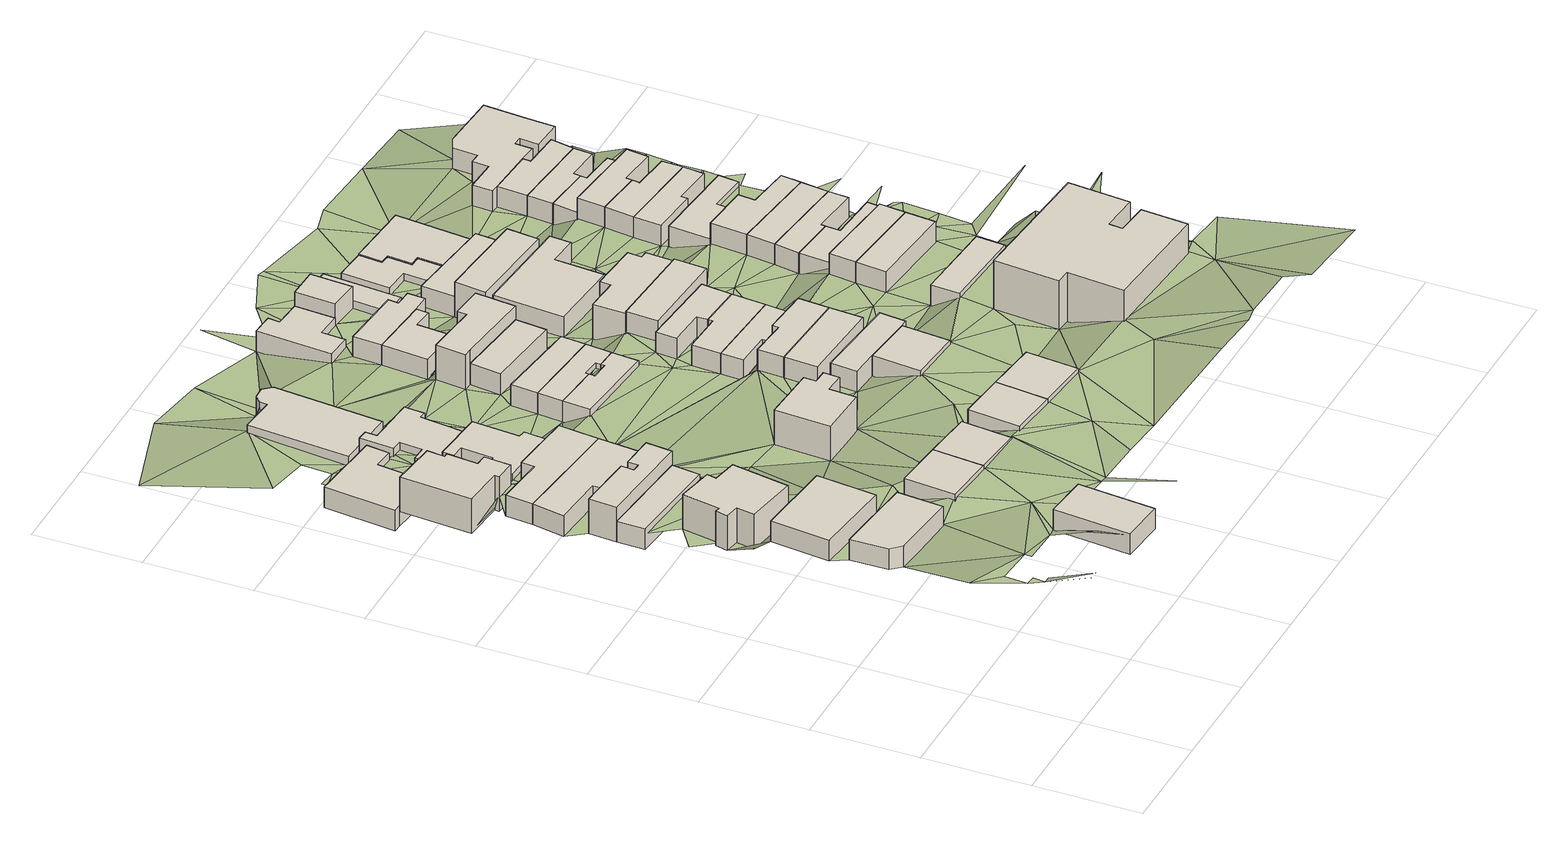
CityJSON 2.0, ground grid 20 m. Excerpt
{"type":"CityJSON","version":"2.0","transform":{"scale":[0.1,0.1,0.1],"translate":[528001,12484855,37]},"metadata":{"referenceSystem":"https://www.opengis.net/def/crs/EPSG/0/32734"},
"CityObjects":{
"building1":{"type":"Building","attributes":{"building":"retail","building:levels":1,"building_height":4.1,"plus_code":"4FRW3C8V+7G9","ground_height":68.25,"roof_height":72.35},"geometry":[{"type":"Solid","lod":"1","boundaries":[[[[0,1,2,3]],[[1,4,5,2]],[[4,6,7,5]],[[6,8,9,7]],[[8,0,3,9]],[[3,2,5,7,9]],[[8,6,4,1,0]]]]}]},
"building2":{"type":"Building","attributes":{"address":"18 Coronation Road Walmer Estate Cape Town","building":"house","building:levels":1,"building_height":4.1,"plus_code":"4FRW3C8V+4HW","ground_height":72.32,"roof_height":76.42},"geometry":[{"type":"Solid","lod":"1","boundaries":[[[[10,11,12,13]],[[11,14,15,12]],[[14,16,17,15]],[[16,10,13,17]],[[13,12,15,17]],[[16,14,11,10]]]]}]},
"building3":{"type":"Building","attributes":{"address":"Walmer Estate Cape Town","building":"house","building:levels":1,"building_height":4.1,"plus_code":"4FRW3C8V+8G4","ground_height":68.25,"roof_height":72.35},"geometry":[{"type":"Solid","lod":"1","boundaries":[[[[18,19,20,21]],[[19,22,23,20]],[[22,24,25,23]],[[24,18,21,25]],[[21,20,23,25]],[[24,22,19,18]]]]}]},
"building4":{"type":"Building","attributes":{"address":"59 Upper Park Road Walmer Estate Cape Town","building":"house","building:levels":2,"building_height":6.9,"plus_code":"4FRW3C8V+9G8","ground_height":65,"roof_height":71.9},"geometry":[{"type":"Solid","lod":"1","boundaries":[[[[26,27,28,29]],[[27,30,31,28]],[[30,32,33,31]],[[32,34,35,33]],[[34,36,37,35]],[[36,38,39,37]],[[38,40,41,39]],[[40,42,43,41]],[[42,44,45,43]],[[44,26,29,45]],[[29,28,31,33,35,37,39,41,43,45]],[[44,42,40,38,36,34,32,30,27,26]]]]}]},
"building5":{"type":"Building","attributes":{"address":"57 Upper Park Road Walmer Estate Cape Town","building":"house","building:levels":1,"building_height":4.1,"plus_code":"4FRW3C8V+CG9","ground_height":61.84,"roof_height":65.94},"geometry":[{"type":"Solid","lod":"1","boundaries":[[[[46,47,48,49]],[[47,50,51,48]],[[50,52,53,51]],[[52,46,49,53]],[[49,48,51,53]],[[52,50,47,46]]]]}]},
"building6":{"type":"Building","attributes":{"address":"55 Upper Park Road Walmer Estate Cape Town","building":"house","building:levels":2,"building_height":6.9,"plus_code":"4FRW3C8V+CGP","ground_height":61.84,"roof_height":68.74},"geometry":[{"type":"Solid","lod":"1","boundaries":[[[[47,46,54,55]],[[46,56,57,54]],[[56,58,59,57]],[[58,60,61,59]],[[60,62,63,61]],[[62,64,65,63]],[[64,66,67,65]],[[66,47,55,67]],[[55,54,57,59,61,63,65,67]],[[66,64,62,60,58,56,46,47]]]]}]},
"building7":{"type":"Building","attributes":{"address":"Walmer Estate Cape Town","building":"house","building:levels":1,"building_height":4.1,"plus_code":"4FRW3C8V+7J2","ground_height":68.68,"roof_height":72.78},"geometry":[{"type":"Solid","lod":"1","boundaries":[[[[68,69,70,71]],[[69,72,73,70]],[[72,74,75,73]],[[74,68,71,75]],[[71,70,73,75]],[[74,72,69,68]]]]}]},
"building8":{"type":"Building","attributes":{"address":"49A Upper Park Road Walmer Estate Cape Town","building":"house","building:levels":2,"building_height":6.9,"plus_code":"4FRW3C8V+GGR","ground_height":58.74,"roof_height":65.64},"geometry":[{"type":"Solid","lod":"1","boundaries":[[[[76,77,78,79]],[[77,80,81,78]],[[80,82,83,81]],[[82,84,85,83]],[[84,86,87,85]],[[86,88,89,87]],[[88,90,91,89]],[[90,92,93,91]],[[92,94,95,93]],[[94,76,79,95]],[[79,78,81,83,85,87,89,91,93,95]],[[94,92,90,88,86,84,82,80,77,76]]]]}]},
"building9":{"type":"Building","attributes":{"address":"53 Upper Park Road Walmer Estate Cape Town","building":"house","building:levels":1,"building_height":4.1,"plus_code":"4FRW3C8V+FG9","ground_height":61.84,"roof_height":65.94},"geometry":[{"type":"Solid","lod":"1","boundaries":[[[[96,97,98,99]],[[97,100,101,98]],[[100,102,103,101]],[[102,104,105,103]],[[104,106,107,105]],[[106,96,99,107]],[[99,98,101,103,105,107]],[[106,104,102,100,97,96]]]]}]},
"building10":{"type":"Building","attributes":{"address":"51 Upper Park Road Walmer Estate Cape Town","building":"house","building:levels":1,"building_height":4.1,"plus_code":"4FRW3C8V+FGX","ground_height":61.84,"roof_height":65.94},"geometry":[{"type":"Solid","lod":"1","boundaries":[[[[96,106,107,99]],[[106,108,109,107]],[[108,110,111,109]],[[110,112,113,111]],[[112,114,115,113]],[[114,96,99,115]],[[99,107,109,111,113,115]],[[114,112,110,108,106,96]]]]}]},
"building11":{"type":"Building","attributes":{"address":"49 Upper Park Road Walmer Estate Cape Town","building":"house","building:levels":1,"building_height":4.1,"plus_code":"4FRW3C8V+HGJ","ground_height":55.81,"roof_height":59.91},"geometry":[{"type":"Solid","lod":"1","boundaries":[[[[116,117,118,119]],[[117,120,121,118]],[[120,122,123,121]],[[122,124,125,123]],[[124,126,127,125]],[[126,128,129,127]],[[128,130,131,129]],[[130,132,133,131]],[[132,134,135,133]],[[134,116,119,135]],[[119,118,121,123,125,127,129,131,133,135]],[[134,132,130,128,126,124,122,120,117,116]]]]}]},
"building12":{"type":"Building","attributes":{"address":"Walmer Estate Cape Town","building":"house","building:levels":1,"building_height":4.1,"plus_code":"4FRW3C8V+7J5","ground_height":68.68,"roof_height":72.78},"geometry":[{"type":"Solid","lod":"1","boundaries":[[[[68,74,75,71]],[[74,136,137,75]],[[136,138,139,137]],[[138,68,71,139]],[[71,75,137,139]],[[138,136,74,68]]]]}]},
"building13":{"type":"Building","attributes":{"address":"52 Upper Coventry Road Walmer Estate Cape Town","building":"house","building:levels":1,"building_height":4.1,"plus_code":"4FRW3C8V+GHW","ground_height":58.74,"roof_height":62.84},"geometry":[{"type":"Solid","lod":"1","boundaries":[[[[140,141,142,143]],[[141,144,145,142]],[[144,146,147,145]],[[146,148,149,147]],[[148,150,151,149]],[[150,152,153,151]],[[152,154,155,153]],[[154,156,157,155]],[[156,158,159,157]],[[158,140,143,159]],[[143,142,145,147,149,151,153,155,157,159]],[[158,156,154,152,150,148,146,144,141,140]]]]}]},
"building14":{"type":"Building","attributes":{"address":"50 Upper Coventry Road Walmer Estate Cape Town","building":"house","building:levels":1,"building_height":4.1,"plus_code":"4FRW3C8V+HHP","ground_height":56.16,"roof_height":60.26},"geometry":[{"type":"Solid","lod":"1","boundaries":[[[[160,161,162,163]],[[161,164,165,162]],[[164,166,167,165]],[[166,168,169,167]],[[168,170,171,169]],[[170,172,173,171]],[[172,174,175,173]],[[174,176,177,175]],[[176,178,179,177]],[[178,180,181,179]],[[180,182,183,181]],[[182,160,163,183]],[[163,162,165,167,169,171,173,175,177,179,181,183]],[[182,180,178,176,174,172,170,168,166,164,161,160]]]]}]},
"building15":{"type":"Building","attributes":{"address":"85 Upper Coventry Road Walmer Estate Cape Town","building":"house","building:levels":2,"building_height":6.9,"plus_code":"4FRW3C8V+9M2","ground_height":65.37,"roof_height":72.27},"geometry":[{"type":"Solid","lod":"1","boundaries":[[[[184,185,186,187]],[[185,188,189,186]],[[188,190,191,189]],[[190,192,193,191]],[[192,194,195,193]],[[194,196,197,195]],[[196,198,199,197]],[[198,184,187,199]],[[187,186,189,191,193,195,197,199]],[[198,196,194,192,190,188,185,184]]]]}]},
"building16":{"type":"Building","attributes":{"address":"Walmer Estate Cape Town","building":"house","building:levels":1,"building_height":4.1,"plus_code":"4FRW3C8V+6MX","ground_height":69.29,"roof_height":73.39},"geometry":[{"type":"Solid","lod":"1","boundaries":[[[[200,201,202,203]],[[201,204,205,202]],[[204,206,207,205]],[[206,200,203,207]],[[203,202,205,207]],[[206,204,201,200]]]]}]},
"building17":{"type":"Building","attributes":{"address":"17 Lever Street Walmer Estate Cape Town","building":"house","building:levels":1,"building_height":4.1,"plus_code":"4FRW3C8V+MH4","ground_height":53.2,"roof_height":57.3},"geometry":[{"type":"Solid","lod":"1","boundaries":[[[[208,209,210,211]],[[209,212,213,210]],[[212,214,215,213]],[[214,216,217,215]],[[216,218,219,217]],[[218,220,221,219]],[[220,222,223,221]],[[222,208,211,223]],[[211,210,213,215,217,219,221,223]],[[222,220,218,216,214,212,209,208]]]]}]},
"building18":{"type":"Building","attributes":{"address":"Walmer Estate Cape Town","building":"house","building:levels":1,"building_height":4.1,"plus_code":"4FRW3C8V+6PX","ground_height":69.29,"roof_height":73.39},"geometry":[{"type":"Solid","lod":"1","boundaries":[[[[200,206,207,203]],[[206,224,225,207]],[[224,226,227,225]],[[226,200,203,227]],[[203,207,225,227]],[[226,224,206,200]]]]}]},
"building19":{"type":"Building","attributes":{"address":"75 Upper Coventry Road Walmer Estate Cape Town","building":"house","building:levels":1,"building_height":4.1,"plus_code":"4FRW3C8V+FMV","ground_height":59.08,"roof_height":63.18},"geometry":[{"type":"Solid","lod":"1","boundaries":[[[[228,229,230,231]],[[229,232,233,230]],[[232,234,235,233]],[[234,236,237,235]],[[236,238,239,237]],[[238,240,241,239]],[[240,242,243,241]],[[242,228,231,243]],[[231,230,233,235,237,239,241,243]],[[242,240,238,236,234,232,229,228]]]]}]},
"building20":{"type":"Building","attributes":{"address":"73 Upper Coventry Road Walmer Estate Cape Town","building":"house","building:levels":1,"building_height":4.1,"plus_code":"4FRW3C8V+GM8","ground_height":59.08,"roof_height":63.18},"geometry":[{"type":"Solid","lod":"1","boundaries":[[[[244,245,246,247]],[[245,228,231,246]],[[228,242,243,231]],[[242,248,249,243]],[[248,250,251,249]],[[250,236,237,251]],[[236,234,235,237]],[[234,244,247,235]],[[247,246,231,243,249,251,237,235]],[[234,236,250,248,242,228,245,244]]]]}]},
"building21":{"type":"Building","attributes":{"address":"71 Upper Coventry Road Walmer Estate Cape Town","building":"house","building:levels":1,"building_height":4.1,"plus_code":"4FRW3C8V+GMP","ground_height":59.08,"roof_height":63.18},"geometry":[{"type":"Solid","lod":"1","boundaries":[[[[245,244,247,246]],[[244,252,253,247]],[[252,254,255,253]],[[254,245,246,255]],[[246,247,253,255]],[[254,252,244,245]]]]}]},
"building22":{"type":"Building","attributes":{"address":"70 Upper Duke Street Walmer Estate Cape Town","building":"house","building:levels":1,"building_height":4.1,"plus_code":"4FRW3C8V+8QJ","ground_height":65.81,"roof_height":69.91},"geometry":[{"type":"Solid","lod":"1","boundaries":[[[[256,257,258,259]],[[257,260,261,258]],[[260,262,263,261]],[[262,256,259,263]],[[259,258,261,263]],[[262,260,257,256]]]]}]},
"building23":{"type":"Building","attributes":{"address":"68 Upper Duke Street Walmer Estate Cape Town","building":"house","building:levels":1,"building_height":4.1,"plus_code":"4FRW3C8V+9Q2","ground_height":65.81,"roof_height":69.91},"geometry":[{"type":"Solid","lod":"1","boundaries":[[[[257,256,259,258]],[[256,264,265,259]],[[264,266,267,265]],[[266,268,269,267]],[[268,270,271,269]],[[270,257,258,271]],[[258,259,265,267,269,271]],[[270,268,266,264,256,257]]]]}]},
"building24":{"type":"Building","attributes":{"address":"66A Upper Duke Street Walmer Estate Cape Town","building":"house","building:levels":1,"building_height":4.1,"plus_code":"4FRW3C8V+9PQ","ground_height":65.81,"roof_height":69.91},"geometry":[{"type":"Solid","lod":"1","boundaries":[[[[272,273,274,275]],[[273,276,277,274]],[[276,278,279,277]],[[278,272,275,279]],[[275,274,277,279]],[[278,276,273,272]]]]}]},
"building25":{"type":"Building","attributes":{"address":"69 Upper Coventry Road Walmer Estate Cape Town","building":"house","building:levels":1,"building_height":4.1,"plus_code":"4FRW3C8V+HM9","ground_height":59.08,"roof_height":63.18},"geometry":[{"type":"Solid","lod":"1","boundaries":[[[[280,281,282,283]],[[281,284,285,282]],[[284,286,287,285]],[[286,280,283,287]],[[283,282,285,287]],[[286,284,281,280]]]]}]},
"building26":{"type":"Building","attributes":{"address":"66 Upper Duke Street Walmer Estate Cape Town","building":"house","building:levels":1,"building_height":4.1,"plus_code":"4FRW3C8V+CP5","ground_height":65.81,"roof_height":69.91},"geometry":[{"type":"Solid","lod":"1","boundaries":[[[[288,289,290,291]],[[289,292,293,290]],[[292,294,295,293]],[[294,273,274,295]],[[273,272,275,274]],[[272,288,291,275]],[[291,290,293,295,274,275]],[[272,273,294,292,289,288]]]]}]},
"building27":{"type":"Building","attributes":{"address":"67 Upper Coventry Road Walmer Estate Cape Town","building":"house","building:levels":2,"building_height":6.9,"plus_code":"4FRW3C8V+HMQ","ground_height":59.08,"roof_height":65.98},"geometry":[{"type":"Solid","lod":"1","boundaries":[[[[281,280,296,297]],[[280,298,299,296]],[[298,300,301,299]],[[300,302,303,301]],[[302,304,305,303]],[[304,306,307,305]],[[306,281,297,307]],[[297,296,299,301,303,305,307]],[[306,304,302,300,298,280,281]]]]}]},
"building28":{"type":"Building","attributes":{"address":"64 Upper Duke Street Walmer Estate Cape Town","building":"house","building:levels":1,"building_height":4.1,"plus_code":"4FRW3C8V+CQC","ground_height":62.55,"roof_height":66.65},"geometry":[{"type":"Solid","lod":"1","boundaries":[[[[308,309,310,311]],[[309,312,313,310]],[[312,314,315,313]],[[314,316,317,315]],[[316,318,319,317]],[[318,308,311,319]],[[311,310,313,315,317,319]],[[318,316,314,312,309,308]]]]}]},
"building29":{"type":"Building","attributes":{"address":"Upper Coventry Road Walmer Estate Cape Town","building":"house","building:levels":1,"building_height":4.1,"plus_code":"4FRW3C8V+JM8","ground_height":56.48,"roof_height":60.58},"geometry":[{"type":"Solid","lod":"1","boundaries":[[[[320,321,322,323]],[[321,324,325,322]],[[324,326,327,325]],[[326,328,329,327]],[[328,330,331,329]],[[330,320,323,331]],[[323,322,325,327,329,331]],[[330,328,326,324,321,320]]]]}]},
"building30":{"type":"Building","attributes":{"address":"62 Upper Duke Street Walmer Estate Cape Town","building":"house","building:levels":1,"building_height":4.1,"plus_code":"4FRW3C8V+CQR","ground_height":62.55,"roof_height":66.65},"geometry":[{"type":"Solid","lod":"1","boundaries":[[[[332,333,334,335]],[[333,336,337,334]],[[336,338,339,337]],[[338,309,310,339]],[[309,308,311,310]],[[308,332,335,311]],[[335,334,337,339,310,311]],[[308,309,338,336,333,332]]]]}]},
"building31":{"type":"Building","attributes":{"address":"60 Upper Duke Street Walmer Estate Cape Town","building":"house","building:levels":1,"building_height":4.1,"plus_code":"4FRW3C8V+FQC","ground_height":62.55,"roof_height":66.65},"geometry":[{"type":"Solid","lod":"1","boundaries":[[[[333,332,335,334]],[[332,340,341,335]],[[340,342,343,341]],[[342,344,345,343]],[[344,346,347,345]],[[346,333,334,347]],[[334,335,341,343,345,347]],[[346,344,342,340,332,333]]]]}]},
"building32":{"type":"Building","attributes":{"address":"15 Lever Street Walmer Estate Cape Town","building":"house","building:levels":1,"building_height":4.1,"plus_code":"4FRW3C8V+MMX","ground_height":53.61,"roof_height":57.71},"geometry":[{"type":"Solid","lod":"1","boundaries":[[[[348,349,350,351]],[[349,352,353,350]],[[352,354,355,353]],[[354,356,357,355]],[[356,358,359,357]],[[358,360,361,359]],[[360,362,363,361]],[[362,348,351,363]],[[351,350,353,355,357,359,361,363]],[[362,360,358,356,354,352,349,348]]]]}]},
"building33":{"type":"Building","attributes":{"address":"Upper Coventry Road Walmer Estate Cape Town","building":"house","building:levels":1,"building_height":4.1,"plus_code":"4FRW3C8V+JPR","ground_height":56.48,"roof_height":60.58},"geometry":[{"type":"Solid","lod":"1","boundaries":[[[[321,320,323,322]],[[320,364,365,323]],[[364,366,367,365]],[[366,368,369,367]],[[368,370,371,369]],[[370,372,373,371]],[[372,321,322,373]],[[322,323,365,367,369,371,373]],[[372,370,368,366,364,320,321]]]]}]},
"building34":{"type":"Building","attributes":{"address":"58 Upper Duke Street Walmer Estate Cape Town","building":"house","building:levels":1,"building_height":4.1,"plus_code":"4FRW3C8V+FQW","ground_height":62.55,"roof_height":66.65},"geometry":[{"type":"Solid","lod":"1","boundaries":[[[[374,375,376,377]],[[375,378,379,376]],[[378,380,381,379]],[[380,374,377,381]],[[377,376,379,381]],[[380,378,375,374]]]]}]},
"building35":{"type":"Building","attributes":{"address":"13 Lever Street Walmer Estate Cape Town","building":"house","building:levels":2,"building_height":6.9,"plus_code":"4FRW3C8V+MPV","ground_height":53.61,"roof_height":60.51},"geometry":[{"type":"Solid","lod":"1","boundaries":[[[[382,348,383,384]],[[348,362,385,383]],[[362,386,387,385]],[[386,382,384,387]],[[384,383,385,387]],[[386,362,348,382]]]]}]},
"building36":{"type":"Building","attributes":{"address":"56 Upper Duke Street Walmer Estate Cape Town","building":"house","building:levels":2,"building_height":6.9,"plus_code":"4FRW3C8V+GQ8","ground_height":59.35,"roof_height":66.25},"geometry":[{"type":"Solid","lod":"1","boundaries":[[[[388,389,390,391]],[[389,392,393,390]],[[392,394,395,393]],[[394,396,397,395]],[[396,398,399,397]],[[398,400,401,399]],[[400,402,403,401]],[[402,388,391,403]],[[391,390,393,395,397,399,401,403]],[[402,400,398,396,394,392,389,388]]]]}]},
"building37":{"type":"Building","attributes":{"address":"39 Coronation Road Walmer Estate Cape Town","building":"apartments","building:levels":3,"building:flats":"12","building_height":9.7,"plus_code":"4FRW3C8V+7V4","ground_height":69.67,"roof_height":79.37},"geometry":[{"type":"Solid","lod":"1","boundaries":[[[[404,405,406,407]],[[405,408,409,406]],[[408,410,411,409]],[[410,412,413,411]],[[412,414,415,413]],[[414,416,417,415]],[[416,418,419,417]],[[418,420,421,419]],[[420,422,423,421]],[[422,404,407,423]],[[407,406,409,411,413,415,417,419,421,423]],[[422,420,418,416,414,412,410,408,405,404]]]]}]},
"building38":{"type":"Building","attributes":{"address":"11 Lever Street Walmer Estate Cape Town","building":"house","building:levels":1,"building_height":4.1,"plus_code":"4FRW3C8V+MPX","ground_height":53.61,"roof_height":57.71},"geometry":[{"type":"Solid","lod":"1","boundaries":[[[[382,386,424,425]],[[386,426,427,424]],[[426,428,429,427]],[[428,430,431,429]],[[430,382,425,431]],[[425,424,427,429,431]],[[430,428,426,386,382]]]]}]},
"building39":{"type":"Building","attributes":{"address":"54 Upper Duke Street Walmer Estate Cape Town","building":"house","building:levels":1,"building_height":4.1,"plus_code":"4FRW3C8V+HQ3","ground_height":59.35,"roof_height":63.45},"geometry":[{"type":"Solid","lod":"1","boundaries":[[[[432,433,434,435]],[[433,436,437,434]],[[436,438,439,437]],[[438,440,441,439]],[[440,442,443,441]],[[442,432,435,443]],[[435,434,437,439,441,443]],[[442,440,438,436,433,432]]]]}]},
"building40":{"type":"Building","attributes":{"address":"Upper Duke Street Walmer Estate Cape Town","building":"house","building:levels":1,"building_height":4.1,"plus_code":"4FRW3C8V+8VM","ground_height":66.1,"roof_height":70.2},"geometry":[{"type":"Solid","lod":"1","boundaries":[[[[444,445,446,447]],[[445,448,449,446]],[[448,450,451,449]],[[450,444,447,451]],[[447,446,449,451]],[[450,448,445,444]]]]}]},
"building41":{"type":"Building","attributes":{"address":"52 Upper Duke Street Walmer Estate Cape Town","building":"house","building:levels":2,"building_height":6.9,"plus_code":"4FRW3C8V+JQ4","ground_height":56.48,"roof_height":63.38},"geometry":[{"type":"Solid","lod":"1","boundaries":[[[[452,453,454,455]],[[453,456,457,454]],[[456,458,459,457]],[[458,452,455,459]],[[455,454,457,459]],[[458,456,453,452]]]]}]},
"building42":{"type":"Building","attributes":{"address":"50 Upper Duke Street Walmer Estate Cape Town","building":"house","building:levels":1,"building_height":4.1,"plus_code":"4FRW3C8V+JQG","ground_height":56.48,"roof_height":60.58},"geometry":[{"type":"Solid","lod":"1","boundaries":[[[[453,452,460,461]],[[452,462,463,460]],[[462,464,465,463]],[[464,453,461,465]],[[461,460,463,465]],[[464,462,452,453]]]]}]},
"building43":{"type":"Building","attributes":{"address":"7 Lever Street Walmer Estate Cape Town","building":"house","building:levels":1,"building_height":4.1,"plus_code":"4FRW3C8V+MQF","ground_height":53.61,"roof_height":57.71},"geometry":[{"type":"Solid","lod":"1","boundaries":[[[[466,467,468,469]],[[467,470,471,468]],[[470,472,473,471]],[[472,474,475,473]],[[474,476,477,475]],[[476,478,479,477]],[[478,480,481,479]],[[480,482,483,481]],[[482,484,485,483]],[[484,466,469,485]],[[469,468,471,473,475,477,479,481,483,485]],[[484,482,480,478,476,474,472,470,467,466]]]]}]},
"building44":{"type":"Building","attributes":{"address":"75 Upper Duke Street Walmer Estate Cape Town","building":"house","building:levels":1,"building_height":4.1,"plus_code":"4FRW3C8V+9VM","ground_height":66.1,"roof_height":70.2},"geometry":[{"type":"Solid","lod":"1","boundaries":[[[[486,487,488,489]],[[487,490,491,488]],[[490,492,493,491]],[[492,486,489,493]],[[489,488,491,493]],[[492,490,487,486]]]]}]},
"building45":{"type":"Building","attributes":{"address":"73 Upper Duke Street Walmer Estate Cape Town","building":"house","building:levels":1,"building_height":4.1,"plus_code":"4FRW3C8V+9VW","ground_height":66.1,"roof_height":70.2},"geometry":[{"type":"Solid","lod":"1","boundaries":[[[[487,486,489,488]],[[486,494,495,489]],[[494,496,497,495]],[[496,487,488,497]],[[488,489,495,497]],[[496,494,486,487]]]]}]},
"building46":{"type":"Building","attributes":{"address":"71 Upper Duke Street Walmer Estate Cape Town","building":"house","building:levels":1,"building_height":4.1,"plus_code":"4FRW3C8V+CVG","ground_height":62.85,"roof_height":66.95},"geometry":[{"type":"Solid","lod":"1","boundaries":[[[[498,499,500,501]],[[499,502,503,500]],[[502,504,505,503]],[[504,506,507,505]],[[506,508,509,507]],[[508,498,501,509]],[[501,500,503,505,507,509]],[[508,506,504,502,499,498]]]]}]},
"building47":{"type":"Building","attributes":{"address":"7 Upper Duke Street Walmer Estate Cape Town","building":"house","building:levels":1,"building_height":4.1,"plus_code":"4FRW3C8V+MR7","ground_height":53.79,"roof_height":57.89},"geometry":[{"type":"Solid","lod":"1","boundaries":[[[[510,511,512,513]],[[511,514,515,512]],[[514,516,517,515]],[[516,518,519,517]],[[518,520,521,519]],[[520,522,523,521]],[[522,524,525,523]],[[524,510,513,525]],[[513,512,515,517,519,521,523,525]],[[524,522,520,518,516,514,511,510]]]]}]},
"building48":{"type":"Building","attributes":{"address":"69 Upper Duke Street Walmer Estate Cape Town","building":"house","building:levels":1,"building_height":4.1,"plus_code":"4FRW3C8V+CVX","ground_height":62.85,"roof_height":66.95},"geometry":[{"type":"Solid","lod":"1","boundaries":[[[[499,498,501,500]],[[498,526,527,501]],[[526,528,529,527]],[[528,530,531,529]],[[530,532,533,531]],[[532,499,500,533]],[[500,501,527,529,531,533]],[[532,530,528,526,498,499]]]]}]},
"building49":{"type":"Building","attributes":{"address":"67 Upper Duke Street Walmer Estate Cape Town","building":"house","building:levels":1,"building_height":4.1,"plus_code":"4FRW3C8V+FV5","ground_height":62.85,"roof_height":66.95},"geometry":[{"type":"Solid","lod":"1","boundaries":[[[[532,530,531,533]],[[530,534,535,531]],[[534,536,537,535]],[[536,532,533,537]],[[533,531,535,537]],[[536,534,530,532]]]]}]},
"building50":{"type":"Building","attributes":{"address":"65 Upper Duke Street Walmer Estate Cape Town","building":"house","building:levels":1,"building_height":4.1,"plus_code":"4FRW3C8V+FVH","ground_height":62.85,"roof_height":66.95},"geometry":[{"type":"Solid","lod":"1","boundaries":[[[[536,534,535,537]],[[534,538,539,535]],[[538,540,541,539]],[[540,542,543,541]],[[542,544,545,543]],[[544,536,537,545]],[[537,535,539,541,543,545]],[[544,542,540,538,534,536]]]]}]},
"building51":{"type":"Building","attributes":{"address":"63 Upper Duke Street Walmer Estate Cape Town","building":"house","building:levels":1,"building_height":4.1,"plus_code":"4FRW3C8V+GW6","ground_height":59.63,"roof_height":63.73},"geometry":[{"type":"Solid","lod":"1","boundaries":[[[[546,547,548,549]],[[547,550,551,548]],[[550,552,553,551]],[[552,554,555,553]],[[554,556,557,555]],[[556,546,549,557]],[[549,548,551,553,555,557]],[[556,554,552,550,547,546]]]]}]},
"building52":{"type":"Building","attributes":{"address":"61 Upper Duke Street Walmer Estate Cape Town","building":"house","building:levels":1,"building_height":4.1,"plus_code":"4FRW3C8V+GWJ","ground_height":59.63,"roof_height":63.73},"geometry":[{"type":"Solid","lod":"1","boundaries":[[[[558,559,560,561]],[[559,562,563,560]],[[562,564,565,563]],[[564,566,567,565]],[[566,568,569,567]],[[568,558,561,569]],[[561,560,563,565,567,569]],[[568,566,564,562,559,558]]]]}]},
"building53":{"type":"Building","attributes":{"address":"59 Upper Duke Street Walmer Estate Cape Town","building":"house","building:levels":1,"building_height":4.1,"plus_code":"4FRW3C8V+HW2","ground_height":59.63,"roof_height":63.73},"geometry":[{"type":"Solid","lod":"1","boundaries":[[[[570,558,561,571]],[[558,568,569,561]],[[568,572,573,569]],[[572,574,575,573]],[[574,576,577,575]],[[576,570,571,577]],[[571,561,569,573,575,577]],[[576,574,572,568,558,570]]]]}]},
"building54":{"type":"Building","attributes":{"address":"57 Upper Duke Street Walmer Estate Cape Town","building":"house","building:levels":1,"building_height":4.1,"plus_code":"4FRW3C8V+HWC","ground_height":59.63,"roof_height":63.73},"geometry":[{"type":"Solid","lod":"1","boundaries":[[[[578,570,571,579]],[[570,576,577,571]],[[576,580,581,577]],[[580,582,583,581]],[[582,584,585,583]],[[584,578,579,585]],[[579,571,577,581,583,585]],[[584,582,580,576,570,578]]]]}]},
"building55":{"type":"Building","attributes":{"address":"55 Upper Duke Street Walmer Estate Cape Town","building":"house","building:levels":1,"building_height":4.1,"plus_code":"4FRW3C8V+HWM","ground_height":56.69,"roof_height":60.79},"geometry":[{"type":"Solid","lod":"1","boundaries":[[[[586,587,588,589]],[[587,590,591,588]],[[590,592,593,591]],[[592,594,595,593]],[[594,596,597,595]],[[596,586,589,597]],[[589,588,591,593,595,597]],[[596,594,592,590,587,586]]]]}]},
"building56":{"type":"Building","attributes":{"address":"53 Upper Duke Street Walmer Estate Cape Town","building":"house","building:levels":1,"building_height":4.1,"plus_code":"4FRW3C8V+JW3","ground_height":56.69,"roof_height":60.79},"geometry":[{"type":"Solid","lod":"1","boundaries":[[[[598,587,588,599]],[[587,586,589,588]],[[586,600,601,589]],[[600,602,603,601]],[[602,604,605,603]],[[604,598,599,605]],[[599,588,589,601,603,605]],[[604,602,600,586,587,598]]]]}]},
"building57":{"type":"Building","attributes":{"address":"51 Upper Duke Street Walmer Estate Cape Town","building":"house","building:levels":1,"building_height":4.1,"plus_code":"4FRW3C8V+JWF","ground_height":56.69,"roof_height":60.79},"geometry":[{"type":"Solid","lod":"1","boundaries":[[[[606,598,599,607]],[[598,604,605,599]],[[604,608,609,605]],[[608,610,611,609]],[[610,612,613,611]],[[612,606,607,613]],[[607,599,605,609,611,613]],[[612,610,608,604,598,606]]]]}]},
"building58":{"type":"Building","attributes":{"address":"49 Upper Duke Street Walmer Estate Cape Town","building":"house","building:levels":1,"building_height":4.1,"plus_code":"4FRW3C8V+MW5","ground_height":56.69,"roof_height":60.79},"geometry":[{"type":"Solid","lod":"1","boundaries":[[[[614,615,616,617]],[[615,618,619,616]],[[618,620,621,619]],[[620,622,623,621]],[[622,624,625,623]],[[624,626,627,625]],[[626,628,629,627]],[[628,606,607,629]],[[606,612,613,607]],[[612,630,631,613]],[[630,632,633,631]],[[632,634,635,633]],[[634,636,637,635]],[[636,638,639,637]],[[638,640,641,639]],[[640,614,617,641]],[[617,616,619,621,623,625,627,629,607,613,631,633,635,637,639,641]],[[640,638,636,634,632,630,612,606,628,626,624,622,620,618,615,614]]]]}]},
"terrain1":{"type":"TINRelief","geometry":[{"type":"CompositeSurface","lod":"1","boundaries":[[[642,643,644]],[[645,646,644]],[[647,648,643]],[[649,644,643]],[[650,646,645]],[[4,646,650]],[[651,652,650]],[[653,11,654]],[[4,650,655]],[[0,656,22]],[[42,38,19]],[[652,654,11]],[[40,38,42]],[[650,652,657]],[[658,34,32]],[[42,19,659]],[[657,655,650]],[[657,652,11]],[[660,656,0]],[[32,30,661]],[[11,10,657]],[[659,19,662]],[[657,663,655]],[[655,663,660]],[[100,97,66]],[[656,660,69]],[[663,69,660]],[[30,664,661]],[[66,102,100]],[[10,665,657]],[[666,30,27]],[[102,66,64]],[[667,663,657]],[[666,659,662]],[[662,656,668]],[[656,69,668]],[[77,669,80]],[[669,114,112]],[[665,667,657]],[[664,30,666]],[[670,665,671]],[[62,672,64]],[[672,62,673]],[[666,662,674]],[[668,69,68]],[[675,669,112]],[[676,102,64]],[[184,662,668]],[[112,110,675]],[[666,674,664]],[[677,675,110]],[[676,64,672]],[[677,86,675]],[[90,88,86]],[[678,665,670]],[[665,678,667]],[[94,92,90]],[[86,677,150]],[[184,674,662]],[[90,86,150]],[[664,674,679]],[[184,668,68]],[[680,676,672]],[[681,94,90]],[[150,144,90]],[[681,90,144]],[[682,132,130]],[[679,676,680]],[[677,110,683]],[[150,684,144]],[[685,686,687]],[[688,689,682]],[[681,144,141]],[[687,686,690]],[[681,141,690]],[[144,684,691]],[[679,674,198]],[[692,670,693]],[[679,198,676]],[[692,678,670]],[[690,141,687]],[[685,687,694]],[[130,688,682]],[[674,184,198]],[[110,695,683]],[[696,697,698]],[[676,699,700]],[[701,694,687]],[[68,702,184]],[[687,703,701]],[[704,688,705]],[[130,705,688]],[[678,706,707]],[[697,696,704]],[[130,694,701]],[[702,68,707]],[[706,678,692]],[[708,701,703]],[[699,695,700]],[[174,130,701]],[[130,174,705]],[[709,692,693]],[[707,706,201]],[[705,174,172]],[[697,704,705]],[[710,711,712]],[[713,706,692]],[[699,714,695]],[[698,697,715]],[[201,716,707]],[[717,705,172]],[[228,683,695]],[[718,710,712]],[[228,712,683]],[[717,172,170]],[[676,198,294]],[[676,294,699]],[[716,702,707]],[[718,719,710]],[[228,695,714]],[[709,720,692]],[[717,170,721]],[[718,712,245]],[[201,200,716]],[[722,723,702]],[[724,719,718]],[[720,713,692]],[[245,712,228]],[[294,198,725]],[[726,727,725]],[[697,214,715]],[[697,728,729]],[[702,270,722]],[[730,702,716]],[[731,714,699]],[[214,697,729]],[[724,718,306]],[[245,254,718]],[[730,716,200]],[[727,276,725]],[[722,270,727]],[[270,702,730]],[[718,254,284]],[[724,304,721]],[[304,717,721]],[[732,717,733]],[[294,312,699]],[[734,725,276]],[[284,306,718]],[[720,709,735]],[[699,312,309]],[[304,733,717]],[[725,734,273]],[[268,727,270]],[[727,268,276]],[[214,736,715]],[[699,309,731]],[[737,735,709]],[[306,304,724]],[[738,730,200]],[[725,273,294]],[[276,273,734]],[[212,736,214]],[[270,730,257]],[[281,306,284]],[[714,731,739]],[[324,733,304]],[[732,733,740]],[[741,742,743]],[[744,745,741]],[[284,254,746]],[[743,742,747]],[[738,748,730]],[[743,744,741]],[[276,268,749]],[[321,733,324]],[[354,212,732]],[[738,720,418]],[[733,321,740]],[[294,289,312]],[[354,736,212]],[[309,338,731]],[[750,720,735]],[[737,751,735]],[[289,294,292]],[[304,752,324]],[[344,731,338]],[[731,342,739]],[[289,314,312]],[[739,342,753]],[[344,342,731]],[[740,354,732]],[[284,746,754]],[[755,748,738]],[[418,720,750]],[[749,268,756]],[[333,344,338]],[[372,740,321]],[[752,757,324]],[[735,751,758]],[[755,738,418]],[[324,757,326]],[[342,375,753]],[[753,375,759]],[[760,748,761]],[[735,758,750]],[[372,762,740]],[[333,338,336]],[[342,378,375]],[[344,333,346]],[[746,759,402]],[[436,754,746]],[[402,759,375]],[[755,416,748]],[[763,761,748]],[[764,326,757]],[[750,420,418]],[[765,754,436]],[[436,746,402]],[[766,378,342]],[[372,370,762]],[[418,416,755]],[[330,328,326]],[[763,748,416]],[[767,762,768]],[[749,756,769]],[[326,764,330]],[[769,770,749]],[[445,756,761]],[[771,354,352]],[[765,436,433]],[[764,765,433]],[[770,769,772]],[[768,762,370]],[[773,436,402]],[[774,750,758]],[[761,763,445]],[[348,352,349]],[[769,756,445]],[[764,433,775]],[[330,764,453]],[[364,320,330]],[[402,776,773]],[[768,370,777]],[[453,764,775]],[[378,766,778]],[[777,370,368]],[[758,779,774]],[[330,453,364]],[[772,496,780]],[[777,781,768]],[[352,348,782]],[[769,487,772]],[[777,368,366]],[[773,783,436]],[[784,785,780]],[[769,445,490]],[[453,464,364]],[[786,777,366]],[[464,366,364]],[[784,766,785]],[[487,496,772]],[[416,787,763]],[[774,779,788]],[[487,769,490]],[[348,382,782]],[[774,789,750]],[[366,464,786]],[[433,790,775]],[[766,784,778]],[[780,499,784]],[[499,780,496]],[[773,791,783]],[[786,464,792]],[[782,382,430]],[[793,490,445]],[[786,792,794]],[[786,794,430]],[[774,788,795]],[[467,430,794]],[[794,792,796]],[[416,797,787]],[[798,782,430]],[[799,800,791]],[[536,778,784]],[[496,801,499]],[[791,802,783]],[[803,804,805]],[[806,783,802]],[[433,807,790]],[[532,784,499]],[[789,774,808]],[[544,809,778]],[[464,810,792]],[[797,416,811]],[[430,467,510]],[[532,536,784]],[[809,544,800]],[[789,808,803]],[[803,812,804]],[[798,430,813]],[[490,793,814]],[[815,806,802]],[[813,430,510]],[[816,801,496]],[[544,778,536]],[[791,800,559]],[[808,812,803]],[[817,808,774]],[[818,792,810]],[[795,817,774]],[[802,791,559]],[[793,787,819]],[[820,812,808]],[[790,807,821]],[[544,556,800]],[[787,797,822]],[[819,787,822]],[[559,800,556]],[[815,802,570]],[[823,814,793]],[[824,818,810]],[[812,820,811]],[[823,793,819]],[[570,807,815]],[[813,510,825]],[[558,802,559]],[[816,826,801]],[[824,810,821]],[[570,802,558]],[[814,827,828]],[[827,814,823]],[[822,829,819]],[[821,807,587]],[[822,830,829]],[[831,832,833]],[[797,811,834]],[[835,827,823]],[[836,833,837]],[[829,838,819]],[[570,578,807]],[[825,510,524]],[[826,816,828]],[[828,827,839]],[[824,821,598]],[[820,834,811]],[[556,840,559]],[[807,578,587]],[[827,835,839]],[[832,837,833]],[[828,839,841]],[[826,828,841]],[[598,821,587]],[[835,823,842]],[[524,824,626]],[[832,826,843]],[[841,844,826]],[[628,824,598]],[[826,844,843]],[[837,832,845]],[[846,847,848]],[[824,628,626]],[[832,843,845]],[[556,849,840]],[[524,850,825]],[[837,845,851]],[[851,852,837]],[[846,853,854]],[[852,851,855]],[[852,855,856]],[[853,846,848]],[[628,598,606]],[[857,840,858]],[[859,845,843]],[[855,860,856]],[[622,524,626]],[[856,860,848]],[[840,849,858]],[[850,524,861]],[[860,855,862]],[[863,864,865]],[[866,848,860]],[[853,848,866]],[[867,868,865]],[[618,524,622]],[[866,849,853]],[[626,624,622]],[[867,865,864]],[[849,869,858]],[[618,861,524]],[[869,849,866]],[[870,858,871]],[[586,872,873]],[[600,586,602]],[[858,869,871]],[[870,874,864]],[[869,866,875]],[[622,620,618]],[[867,864,876]],[[602,586,873]],[[874,870,871]],[[630,612,610]],[[876,864,874]],[[877,867,878]],[[610,636,630]],[[878,867,876]],[[873,877,879]],[[618,615,861]],[[610,608,636]],[[602,873,879]],[[877,878,879]],[[634,632,630]],[[630,636,634]],[[880,604,602]],[[880,602,879]],[[636,608,638]],[[881,608,604]],[[881,604,880]],[[882,861,615]],[[881,638,608]],[[614,883,615]],[[615,883,882]]]}]}
},
"vertices":[
[75,450,155],[77,380,155],[77,380,196],[75,450,196],[94,360,155],[94,360,196],[226,348,155],[226,348,196],[233,434,155],[233,434,196],
[321,147,196],[237,155,196],[237,155,237],[321,147,237],[223,10,196],[223,10,237],[307,2,196],[307,2,237],
[224,574,155],[72,590,155],[72,590,196],[224,574,196],[59,479,155],[59,479,196],[212,462,155],[212,462,196],
[202,716,123],[155,725,123],[155,725,192],[202,716,192],[159,743,123],[159,743,192],[90,756,123],[90,756,192],[77,685,123],[77,685,192],[67,687,123],[67,687,192],[62,664,123],[62,664,192],[90,659,123],[90,659,192],[84,625,123],[84,625,192],[183,608,123],[183,608,192],
[240,842,91],[53,859,91],[53,859,132],[240,842,132],[52,807,91],[52,807,132],[234,789,91],[234,789,132],
[240,842,160],[53,859,160],[245,891,91],[245,891,160],[182,896,91],[182,896,160],[180,876,91],[180,876,160],[165,877,91],[165,877,160],[167,901,91],[167,901,160],[57,911,91],[57,911,160],
[365,428,160],[269,437,160],[269,437,200],[365,428,200],[260,341,160],[260,341,200],[356,332,160],[356,332,200],
[31,1239,60],[20,1105,60],[20,1105,129],[31,1239,129],[98,1098,60],[98,1098,129],[97,1090,60],[97,1090,129],[137,1087,60],[137,1087,129],[141,1136,60],[141,1136,129],[119,1138,60],[119,1138,129],[124,1196,60],[124,1196,129],[116,1196,60],[116,1196,129],[119,1229,60],[119,1229,129],
[44,1006,91],[32,945,91],[32,945,132],[44,1006,132],[132,937,91],[132,937,132],[133,912,91],[133,912,132],[254,899,91],[254,899,132],[262,984,91],[262,984,132],
[270,1059,91],[270,1059,132],[146,1072,91],[146,1072,132],[144,1047,91],[144,1047,132],[49,1057,91],[49,1057,132],
[31,1239,31],[119,1229,31],[119,1229,72],[31,1239,72],[154,1226,31],[154,1226,72],[158,1255,31],[158,1255,72],[118,1259,31],[118,1259,72],[125,1321,31],[125,1321,72],[164,1317,31],[164,1317,72],[169,1360,31],[169,1360,72],[30,1375,31],[30,1375,72],[15,1240,31],[15,1240,72],
[449,323,160],[449,323,200],[459,418,160],[459,418,200],
[264,1212,60],[163,1221,60],[163,1221,101],[264,1212,101],[162,1199,60],[162,1199,101],[186,1197,60],[186,1197,101],[181,1138,60],[181,1138,101],[154,1140,60],[154,1140,101],[150,1090,60],[150,1090,101],[267,1081,60],[267,1081,101],[271,1122,60],[271,1122,101],[257,1124,60],[257,1124,101],
[163,1221,34],[264,1212,34],[264,1212,75],[163,1221,75],[276,1310,34],[276,1310,75],[289,1309,34],[289,1309,75],[292,1347,34],[292,1347,75],[198,1354,34],[198,1354,75],[199,1376,34],[199,1376,75],[179,1378,34],[179,1378,75],[175,1314,34],[175,1314,75],[195,1312,34],[195,1312,75],[191,1270,34],[191,1270,75],[163,1271,34],[163,1271,75],
[365,612,126],[460,607,126],[460,607,195],[365,612,195],[463,658,126],[463,658,195],[501,656,126],[501,656,195],[503,686,126],[503,686,195],[476,687,126],[476,687,195],[477,710,126],[477,710,195],[371,716,126],[371,716,195],
[577,409,166],[485,418,166],[485,418,207],[577,409,207],[475,320,166],[475,320,207],[566,310,166],[566,310,207],
[277,1379,5],[296,1584,5],[296,1584,46],[277,1379,46],[282,1600,5],[282,1600,46],[260,1599,5],[260,1599,46],[247,1587,5],[247,1587,46],[246,1573,5],[246,1573,46],[178,1579,5],[178,1579,46],[161,1389,5],[161,1389,46],
[668,301,166],[668,301,207],[677,398,166],[677,398,207],
[373,1098,63],[369,1046,63],[369,1046,105],[373,1098,105],[531,1031,63],[531,1031,105],[535,1081,63],[535,1081,105],[496,1084,63],[496,1084,105],[495,1076,63],[495,1076,105],[462,1079,63],[462,1079,105],[463,1090,63],[463,1090,105],
[540,1130,63],[378,1145,63],[378,1145,105],[540,1130,105],[463,1096,63],[463,1096,105],[496,1093,63],[496,1093,105],
[544,1176,63],[544,1176,105],[382,1195,63],[382,1195,105],
[711,636,131],[611,646,131],[611,646,172],[711,636,172],[602,555,131],[602,555,172],[703,546,131],[703,546,172],
[725,636,131],[725,636,172],[730,685,131],[730,685,172],[563,700,131],[563,700,172],[559,650,131],[559,650,172],
[710,767,131],[548,777,131],[548,777,172],[710,767,172],[544,714,131],[544,714,172],[706,704,131],[706,704,172],
[558,1264,63],[411,1281,63],[411,1281,105],[558,1264,105],[404,1223,63],[404,1223,105],[552,1206,63],[552,1206,105],
[714,825,131],[625,832,131],[625,832,172],[714,825,172],[624,820,131],[624,820,172],[551,826,131],[551,826,172],
[558,1264,132],[411,1281,132],[566,1340,63],[566,1340,132],[505,1346,63],[505,1346,132],[503,1328,63],[503,1328,132],[401,1339,63],[401,1339,132],[395,1282,63],[395,1282,132],
[720,886,98],[560,896,98],[560,896,139],[720,886,139],[558,854,98],[558,854,139],[625,850,98],[625,850,139],[625,832,98],[625,832,139],[714,825,98],[714,825,139],
[556,1442,38],[437,1452,38],[437,1452,78],[556,1442,78],[429,1365,38],[429,1365,78],[510,1358,38],[510,1358,78],[515,1422,38],[515,1422,78],[554,1419,38],[554,1419,78],
[725,949,98],[641,955,98],[641,955,139],[725,949,139],[640,946,98],[640,946,139],[563,950,98],[563,950,139],
[731,1006,98],[731,1006,139],[573,1019,98],[573,1019,139],[570,980,98],[570,980,139],[641,975,98],[641,975,139],
[520,1645,9],[468,1649,9],[468,1649,50],[520,1645,50],[470,1671,9],[470,1671,50],[428,1674,9],[428,1674,50],[418,1533,9],[418,1533,50],[465,1529,9],[465,1529,50],[468,1573,9],[468,1573,50],[515,1570,9],[515,1570,50],
[590,1441,38],[590,1441,78],[592,1474,38],[592,1474,78],[560,1476,38],[560,1476,78],[562,1495,38],[562,1495,78],[440,1505,38],[440,1505,78],
[780,1077,98],[608,1088,98],[608,1088,139],[780,1077,139],[604,1028,98],[604,1028,139],[776,1017,98],[776,1017,139],
[578,1643,9],[520,1645,78],[578,1643,78],[515,1570,78],[573,1564,9],[573,1564,78],
[608,1088,66],[780,1077,66],[780,1077,135],[608,1088,135],[783,1130,66],[783,1130,135],[769,1131,66],[769,1131,135],[771,1157,66],[771,1157,135],[675,1165,66],[675,1165,135],[673,1144,66],[673,1144,135],[610,1149,66],[610,1149,135],
[1046,270,169],[1053,358,169],[1053,358,266],[1046,270,266],[991,364,169],[991,364,266],[993,389,169],[993,389,266],[1066,383,169],[1066,383,266],[1076,499,169],[1076,499,266],[820,520,169],[820,520,266],[809,397,169],[809,397,266],[836,395,169],[836,395,266],[827,288,169],[827,288,266],
[573,1564,50],[578,1643,50],[567,1498,9],[567,1498,50],[614,1495,9],[614,1495,50],[625,1640,9],[625,1640,50],
[800,1310,66],[605,1326,66],[605,1326,107],[800,1310,107],[594,1194,66],[594,1194,107],[734,1182,66],[734,1182,107],[741,1275,66],[741,1275,107],[797,1270,66],[797,1270,107],
[993,628,134],[834,640,134],[834,640,175],[993,628,175],[830,586,134],[830,586,175],[989,574,134],[989,574,175],
[791,1383,38],[614,1399,38],[614,1399,107],[791,1383,107],[608,1340,38],[608,1340,107],[785,1323,38],[785,1323,107],
[791,1383,78],[614,1399,78],[796,1442,38],[796,1442,78],[620,1462,38],[620,1462,78],
[698,1609,9],[639,1614,9],[639,1614,50],[698,1609,50],[631,1523,9],[631,1523,50],[679,1519,9],[679,1519,50],[675,1467,9],[675,1467,50],[724,1463,9],[724,1463,50],[728,1516,9],[728,1516,50],[708,1517,9],[708,1517,50],[712,1563,9],[712,1563,50],[694,1565,9],[694,1565,50],
[1010,763,134],[844,779,134],[844,779,175],[1010,763,175],[839,722,134],[839,722,175],[1005,706,134],[1005,706,175],
[1015,812,134],[1015,812,175],[849,829,134],[849,829,175],
[964,886,101],[875,895,101],[875,895,142],[964,886,142],[869,838,101],[869,838,142],[1052,823,101],[1052,823,142],[1055,852,101],[1055,852,142],[962,859,101],[962,859,142],
[698,1609,11],[694,1565,11],[694,1565,52],[698,1609,52],[712,1563,11],[712,1563,52],[708,1517,11],[708,1517,52],[728,1516,11],[728,1516,52],[724,1463,11],[724,1463,52],[812,1455,11],[812,1455,52],[826,1599,11],[826,1599,52],
[965,895,101],[965,895,142],[1055,885,101],[1055,885,142],[1058,923,101],[1058,923,142],[882,942,101],[882,942,142],
[1064,975,101],[1064,975,142],[889,995,101],[889,995,142],
[1069,1013,101],[1069,1013,142],[986,1023,101],[986,1023,142],[989,1055,101],[989,1055,142],[895,1063,101],[895,1063,142],
[895,1063,69],[989,1055,69],[989,1055,110],[895,1063,110],[993,1095,69],[993,1095,110],[1066,1088,69],[1066,1088,110],[1070,1126,69],[1070,1126,110],[902,1141,69],[902,1141,110],
[903,1205,69],[898,1153,69],[898,1153,110],[903,1205,110],[988,1145,69],[988,1145,110],[989,1157,69],[989,1157,110],[1065,1150,69],[1065,1150,110],[1069,1189,69],[1069,1189,110],
[910,1260,69],[910,1260,110],[1070,1228,69],[1070,1228,110],[998,1236,69],[998,1236,110],[1000,1250,69],[1000,1250,110],
[916,1312,69],[916,1312,110],[1001,1262,69],[1001,1262,110],[1073,1254,69],[1073,1254,110],[1078,1295,69],[1078,1295,110],
[1015,1350,40],[923,1359,40],[923,1359,81],[1015,1350,81],[916,1312,40],[916,1312,81],[1078,1295,40],[1078,1295,81],[1080,1331,40],[1080,1331,81],[1014,1338,40],[1014,1338,81],
[928,1407,40],[928,1407,81],[1017,1363,40],[1017,1363,81],[1081,1357,40],[1081,1357,81],[1084,1393,40],[1084,1393,81],
[931,1463,40],[931,1463,81],[1092,1437,40],[1092,1437,81],[1021,1442,40],[1021,1442,81],[1022,1457,40],[1022,1457,81],
[1138,1579,40],[1028,1586,40],[1028,1586,81],[1138,1579,81],[1004,1575,40],[1004,1575,81],[1001,1529,40],[1001,1529,81],[981,1530,40],[981,1530,81],[978,1499,40],[978,1499,81],[918,1502,40],[918,1502,81],[916,1464,40],[916,1464,81],[1055,1454,40],[1055,1454,81],[1057,1486,40],[1057,1486,81],[1073,1485,40],[1073,1485,81],[1071,1450,40],[1071,1450,81],[1129,1446,40],[1129,1446,81],[1132,1500,40],[1132,1500,81],
[88,20,231],[99,108,192],[83,132,192],[86,176,192],[46,220,192],[104,19,231],[111,107,192],[101,130,192],[158,171,192],[157,158,192],[220,153,196],[223,10,234],[213,64,234],[226,348,160],[212,462,160],[295,220,196],[46,725,123],[183,608,126],[233,434,160],[52,807,123],[224,574,160],[260,341,196],[234,789,126],[398,139,196],[202,716,126],[356,332,196],[295,470,160],[97,1090,91],[411,137,196],[398,4,234],[182,896,95],[180,876,95],[295,725,126],[137,1087,91],[254,899,95],[150,1090,91],[449,323,202],[240,842,126],[245,891,95],[154,1226,60],[90,1396,31],[267,1081,95],[181,1138,63],[125,1321,60],[118,1259,60],[163,1271,60],[124,1402,31],[90,1406,31],[158,1255,60],[186,1197,63],[544,220,202],[493,129,202],[164,1317,60],[270,1059,95],[46,1475,31],[178,1579,34],[4,1696,2],[295,975,95],[262,984,95],[175,1314,63],[460,607,131],[191,1270,63],[127,1459,31],[161,1389,31],[475,320,202],[459,418,166],[195,1312,63],[572,122,202],[264,1212,63],[257,1124,63],[271,1122,63],[566,310,202],[369,1046,95],[174,1745,5],[544,470,166],[277,1379,34],[295,1225,63],[276,1310,63],[668,301,202],[292,1347,63],[501,656,131],[463,658,131],[289,1309,63],[477,710,131],[476,687,131],[503,686,131],[246,1573,34],[247,1587,34],[602,555,166],[544,975,98],[296,1584,34],[295,1475,34],[544,725,131],[793,220,208],[295,1725,5],[767,86,244],[677,398,169],[531,1031,98],[418,1533,34],[463,1090,98],[462,1079,98],[496,1084,98],[496,1093,98],[463,1096,98],[544,1176,66],[495,1076,98],[703,546,169],[706,704,134],[827,288,208],[861,79,244],[503,1328,66],[535,1081,98],[552,1206,66],[793,470,169],[730,685,134],[505,1346,66],[890,84,244],[540,1130,66],[711,636,134],[725,636,134],[465,1529,38],[830,586,169],[566,1340,66],[558,1264,66],[731,1006,101],[468,1573,38],[515,1570,38],[793,725,134],[710,767,134],[448,1782,9],[714,825,134],[675,1165,69],[1042,220,211],[608,1340,66],[673,1144,69],[567,1498,38],[776,1017,101],[988,75,251],[720,886,101],[573,1564,38],[544,1725,9],[734,1182,69],[793,975,101],[725,949,101],[614,1495,38],[989,574,172],[1015,34,251],[1046,270,211],[785,1323,69],[771,1157,69],[675,1467,40],[993,628,137],[631,1523,38],[1162,21,251],[679,1519,40],[1051,505,172],[633,1761,9],[769,1131,69],[783,1130,69],[869,838,134],[793,1225,69],[1053,358,172],[993,389,172],[991,364,172],[741,1275,69],[800,1310,69],[1077,276,211],[780,1077,101],[796,1442,40],[1076,499,172],[1066,383,172],[646,1757,9],[1005,706,137],[797,1270,69],[1015,812,137],[1157,267,211],[724,1463,40],[1042,611,137],[1098,458,172],[791,1383,40],[1055,547,172],[1046,652,137],[812,1455,40],[793,1725,11],[1052,823,137],[1042,725,137],[1010,763,137],[1104,570,172],[1101,543,172],[962,859,104],[1055,852,104],[964,886,104],[1196,492,213],[1074,672,137],[965,895,104],[1055,885,104],[1103,606,137],[1079,733,137],[988,1145,70],[1085,801,137],[1214,638,175],[1082,852,104],[1078,814,137],[1067,878,104],[989,1055,104],[986,1023,104],[1069,1013,104],[1070,1126,70],[846,1737,11],[1075,918,104],[1058,923,104],[1066,1088,104],[993,1095,104],[1078,948,104],[1064,975,104],[989,1157,70],[1065,1150,70],[1157,871,104],[1091,980,104],[983,1729,9],[1149,941,104],[998,1236,70],[1070,1228,70],[1000,1250,70],[1099,1103,70],[1073,1254,70],[1001,1262,70],[1122,1142,70],[1069,1189,70],[1125,1178,70],[1014,1338,70],[1080,1331,70],[1125,1224,70],[1144,1111,70],[1126,1234,70],[1078,1295,70],[1131,1283,70],[1133,1320,70],[1139,1380,40],[1143,1422,40],[1111,1719,9],[1139,1593,40]
]}
